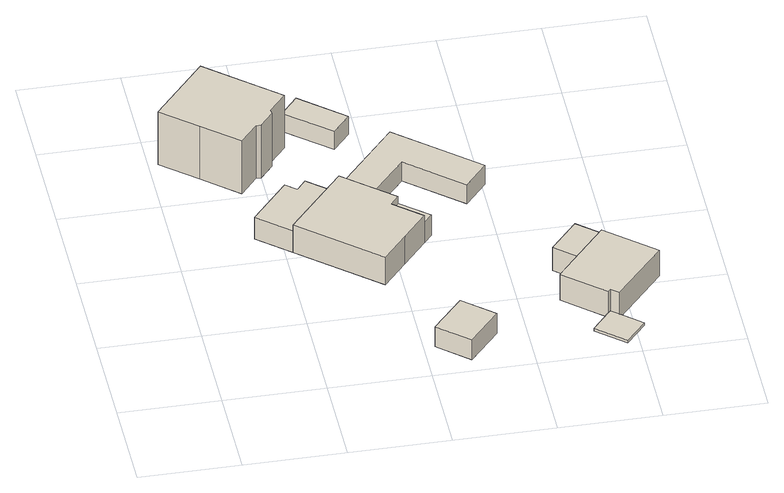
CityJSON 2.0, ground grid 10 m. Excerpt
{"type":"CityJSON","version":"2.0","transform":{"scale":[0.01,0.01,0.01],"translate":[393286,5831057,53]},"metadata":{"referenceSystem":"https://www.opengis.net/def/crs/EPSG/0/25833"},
"CityObjects":{
"building1":{"type":"Building","attributes":{"Gemeindeschluessel":"11000003","BezugspunktDach":"2200","function":"31001_1010","measuredHeight":8.91,"storeysAboveGround":1},"address":[{"country":"Germany","locality":"Berlin","thoroughfareNumber":"27","thoroughfareName":"Hans-Schumacher-Straße"}],"geometry":[{"type":"Solid","lod":"1","boundaries":[[[[0,1,2,3,4,5,6,7,8,9,10]],[[11,12,13,14,15,16,17,18,19,20,21]],[[11,21,10,9]],[[12,11,9,8]],[[13,12,8,7]],[[14,13,7,6]],[[15,14,6,5]],[[16,15,5,4]],[[17,16,4,3]],[[18,17,3,2]],[[19,18,2,1]],[[20,19,1,0]],[[21,20,0,10]]]]}]},
"building2":{"type":"Building","attributes":{"Gemeindeschluessel":"11000003","BezugspunktDach":"2200","function":"31001_2463","measuredHeight":2.53,"storeysAboveGround":1},"address":[{"country":"Germany","locality":"Berlin","thoroughfareNumber":"26 (1)","thoroughfareName":"Hans-Schumacher-Straße"}],"geometry":[{"type":"Solid","lod":"1","boundaries":[[[[22,23,24,25,26,27]],[[28,29,30,31,32,33]],[[28,33,27,26]],[[29,28,26,25]],[[30,29,25,24]],[[31,30,24,23]],[[32,31,23,22]],[[33,32,22,27]]]]}]},
"building3":{"type":"Building","attributes":{"Gemeindeschluessel":"11000003","BezugspunktDach":"2200","function":"31001_1010","measuredHeight":4.54,"storeysAboveGround":1},"address":[{"country":"Germany","locality":"Berlin","thoroughfareNumber":"26","thoroughfareName":"Hans-Schumacher-Straße"}],"geometry":[{"type":"Solid","lod":"1","boundaries":[[[[34,35,36,37,38,39,40,41,42]],[[31,43,44,45,46,47,48,49,32]],[[31,32,42,41]],[[43,31,41,40]],[[44,43,40,39]],[[45,44,39,38]],[[46,45,38,37]],[[47,46,37,36]],[[48,47,36,35]],[[49,48,35,34]],[[32,49,34,42]]]]}]},
"building4":{"type":"Building","attributes":{"Gemeindeschluessel":"11000003","BezugspunktDach":"2200","function":"51009_1611","measuredHeight":2.33,"storeysAboveGround":0},"address":[{"country":"Germany","locality":"Berlin"}],"geometry":[{"type":"Solid","lod":"1","boundaries":[[[[50,51,52,53]],[[54,55,56,57]],[[54,57,53,52]],[[55,54,52,51]],[[56,55,51,50]],[[57,56,50,53]]]]}]},
"building5":{"type":"Building","attributes":{"Gemeindeschluessel":"11000003","BezugspunktDach":"2200","function":"31001_2723","measuredHeight":2.14,"storeysAboveGround":1},"address":[{"country":"Germany","locality":"Berlin","thoroughfareNumber":"27 (1)","thoroughfareName":"Hans-Schumacher-Straße"}],"geometry":[{"type":"Solid","lod":"1","boundaries":[[[[58,59,60,61]],[[62,63,64,65]],[[62,65,61,60]],[[63,62,60,59]],[[64,63,59,58]],[[65,64,58,61]]]]}]},
"building6":{"type":"Building","attributes":{"Gemeindeschluessel":"11000003","BezugspunktDach":"2200","function":"51009_1610","measuredHeight":2.41,"storeysAboveGround":0},"address":[{"country":"Germany","locality":"Berlin"}],"geometry":[{"type":"Solid","lod":"1","boundaries":[[[[66,67,68,69]],[[70,71,72,73]],[[70,73,69,68]],[[71,70,68,67]],[[72,71,67,66]],[[73,72,66,69]]]]}]},
"building7":{"type":"Building","attributes":{"Gemeindeschluessel":"11000003","BezugspunktDach":"2200","function":"31001_2000","measuredHeight":2.25,"storeysAboveGround":1},"address":[{"country":"Germany","locality":"Berlin","thoroughfareNumber":"26 (2)","thoroughfareName":"Hans-Schumacher-Straße"}],"geometry":[{"type":"Solid","lod":"1","boundaries":[[[[74,75,76,77,78,79]],[[80,81,82,83,84,85]],[[80,85,79,78]],[[81,80,78,77]],[[82,81,77,76]],[[83,82,76,75]],[[84,83,75,74]],[[85,84,74,79]]]]}]},
"building8":{"type":"Building","attributes":{"Gemeindeschluessel":"11000003","BezugspunktDach":"2200","function":"31001_2000","measuredHeight":0.315,"storeysAboveGround":1},"address":[{"country":"Germany","locality":"Berlin","thoroughfareNumber":"25 (1)","thoroughfareName":"Hans-Schumacher-Straße"}],"geometry":[{"type":"Solid","lod":"1","boundaries":[[[[86,87,88,89,90,91]],[[92,93,94,95,96,97]],[[92,97,91,90]],[[93,92,90,89]],[[94,93,89,88]],[[95,94,88,87]],[[96,95,87,86]],[[97,96,86,91]]]]}]},
"building9":{"type":"Building","attributes":{"Gemeindeschluessel":"11000003","function":"31001_1010"},"address":[{"country":"Germany","locality":"Berlin","thoroughfareNumber":"25","thoroughfareName":"Hans-Schumacher-Straße"}],"children":["building9-1","building9-2"]},
"building9-1":{"type":"BuildingPart","attributes":{"BezugspunktDach":"2200","measuredHeight":3.55,"storeysAboveGround":1},"parents":["building9"],"geometry":[{"type":"MultiSurface","lod":"1","boundaries":[[[98,99,100,101,102,103,104,105]],[[106,107,108,109,110,111,112,113]],[[106,113,105,104]],[[107,106,104,103]],[[108,114,115,116,103,102]],[[109,108,102,101]],[[110,109,101,100]],[[111,110,100,99]],[[112,111,99,98]],[[113,112,98,105]],[[107,116,115,114,108]]]}]},
"building9-2":{"type":"BuildingPart","attributes":{"BezugspunktDach":"2200","measuredHeight":2.69,"storeysAboveGround":1},"parents":["building9"],"geometry":[{"type":"Solid","lod":"1","boundaries":[[[[115,114,117,118]],[[119,108,107,120]],[[119,120,118,117]],[[108,119,117,114]],[[120,107,115,118]],[[114,115,107,108]]]]}]}
},
"vertices":[
[432,3349,702],[775,3056,702],[947,3258,702],[998,3261,702],[1128,3414,702],[1125,3465,702],[1296,3665,702],[1097,3835,702],[808,4082,702],[610,4252,702],[88,3642,702],[610,4252,80],[808,4082,80],[1097,3835,80],[1296,3665,80],[1125,3465,80],[1128,3414,80],[998,3261,80],[947,3258,80],[775,3056,80],[432,3349,80],[88,3642,80],
[1068,2056,360],[1534,2599,360],[1322,2781,360],[1228,2671,360],[1124,2760,360],[753,2327,360],[1124,2760,107],[1228,2671,107],[1322,2781,107],[1534,2599,107],[1068,2056,107],[753,2327,107],
[1824,1408,430],[2062,1686,430],[2300,1964,430],[2029,2197,430],[2114,2296,430],[1876,2500,430],[1630,2711,430],[1534,2599,430],[1068,2056,430],[1630,2711,107],[1876,2500,107],[2114,2296,107],[2029,2197,107],[2300,1964,107],[2062,1686,107],[1824,1408,107],
[2393,107,363],[2701,458,363],[2400,721,363],[2092,370,363],[2400,721,130],[2701,458,130],[2393,107,130],[2092,370,130],
[1743,3526,316],[1915,3727,316],[1489,4091,316],[1317,3890,316],[1489,4091,102],[1915,3727,102],[1743,3526,102],[1317,3890,102],
[2300,1964,351],[2386,2063,351],[2114,2296,351],[2029,2197,351],[2114,2296,110],[2386,2063,110],[2300,1964,110],[2029,2197,110],
[1876,2500,305],[2277,2967,305],[2809,2510,305],[3031,2769,305],[2253,3437,305],[1630,2711,305],[2253,3437,80],[3031,2769,80],[2809,2510,80],[2277,2967,80],[1876,2500,80],[1630,2711,80],
[3874,91,153],[4077,326,153],[3874,501,153],[3798,566,153],[3776,540,153],[3596,331,153],[3776,540,122],[3798,566,122],[3874,501,122],[4077,326,122],[3874,91,122],[3596,331,122],
[3776,540,405],[3798,566,405],[3874,501,405],[4360,1065,405],[3888,1472,405],[3613,1153,405],[3402,908,405],[3379,882,405],[3402,908,98],[3613,1153,98],[3888,1472,98],[4360,1065,98],[3874,501,98],[3798,566,98],[3776,540,98],[3379,882,98],[3888,1472,367],[3613,1153,367],[3613,1153,194],
[3670,1659,367],[3396,1340,367],[3670,1659,98],[3396,1340,98]
]}
